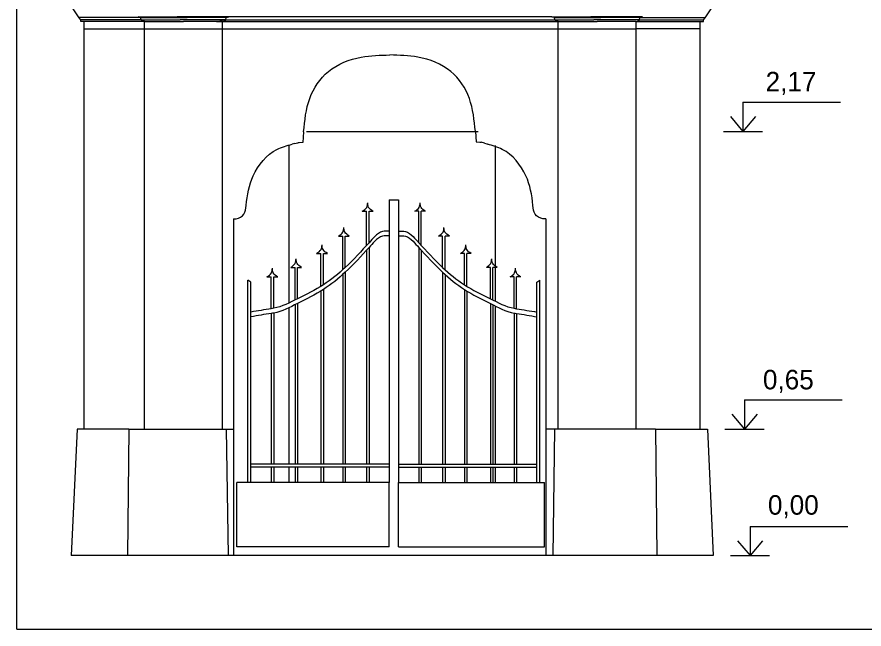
# Model space of a CAD drawing. Extents: x 99.47 to 107.87, y 100.74 to 106.68.
# Drawn here: x 99.474 to 103.815, y 100.738 to 103.876 of the extents above; entities that cross this region are included whole.
import ezdxf

# ---------------------------------------------------------------- set-up
doc = ezdxf.new("R2010")
doc.units = 0
for name, color, linetype in [('a_brana', 7, 'Continuous'), ('a_dvere', 7, 'Continuous'), ('a_koty', 7, 'Continuous'), ('a_obvod', 7, 'Continuous'), ('a_okrasa', 7, 'Continuous')]:
    doc.layers.add(name, color=color, linetype=linetype)

msp = doc.modelspace()

# ---------------------------------------------------------------- linework, layer by layer
for p, q in [((99.4744, 100.7384), (99.4744, 106.6784)), ((99.4744, 100.7384), (103.6744, 100.7384)), ((103.6744, 100.7384), (107.8744, 100.7384))]:
    msp.add_line(p, q)
at = {"layer": 'a_brana'}
for p, q in [((101.3825, 102.9383), (101.3825, 101.4894)), ((101.3825, 102.9383), (101.4298, 102.9383)), ((101.4298, 102.9383), (101.4298, 101.4894)), ((101.2442, 102.8798), (101.2665, 102.8798)), ((101.2665, 102.7061), (101.2665, 102.8798)), ((101.2788, 102.8798), (101.2994, 102.8798)), ((101.2788, 102.7191), (101.2788, 102.8798)), ((101.5335, 102.8798), (101.5129, 102.8798)), ((101.5335, 102.7191), (101.5335, 102.8798)), ((101.5681, 102.8798), (101.5458, 102.8798)), ((101.5458, 102.7061), (101.5458, 102.8798)), ((101.122, 102.7529), (101.1443, 102.7529)), ((101.1443, 102.5801), (101.1443, 102.7529)), ((101.1566, 102.7529), (101.1772, 102.7529)), ((101.1566, 102.5922), (101.1566, 102.7529)), ((101.6557, 102.7529), (101.6351, 102.7529)), ((101.6557, 102.5922), (101.6557, 102.7529)), ((101.6903, 102.7529), (101.668, 102.7529)), ((101.668, 102.5801), (101.668, 102.7529)), ((101.0103, 102.6637), (101.0325, 102.6637)), ((101.0325, 102.4952), (101.0325, 102.6637)), ((101.0448, 102.6637), (101.0654, 102.6637)), ((101.0448, 102.503), (101.0448, 102.6637)), ((101.2665, 102.6819), (101.2665, 101.5832)), ((101.2788, 102.6948), (101.2788, 101.5832)), ((101.5335, 102.6948), (101.5335, 101.5832)), ((101.5458, 102.6819), (101.5458, 101.5832)), ((101.7675, 102.6637), (101.7469, 102.6637)), ((101.7675, 102.503), (101.7675, 102.6637)), ((101.8021, 102.6637), (101.7798, 102.6637)), ((101.7798, 102.4952), (101.7798, 102.6637)), ((100.8773, 102.5926), (100.8996, 102.5926)), ((100.8996, 102.426), (100.8996, 102.5926)), ((100.9119, 102.5926), (100.9325, 102.5926)), ((100.9119, 102.4319), (100.9119, 102.5926)), ((101.9004, 102.5926), (101.8798, 102.5926)), ((101.9004, 102.4319), (101.9004, 102.5926)), ((101.935, 102.5926), (101.9128, 102.5926)), ((101.9128, 102.426), (101.9128, 102.5926)), ((100.7556, 102.5434), (100.7778, 102.5434)), ((100.7778, 102.3806), (100.7778, 102.5434)), ((100.7901, 102.3826), (100.7901, 102.5434)), ((100.7901, 102.5434), (100.8107, 102.5434)), ((101.1443, 102.5558), (101.1443, 101.5832)), ((101.1566, 102.5679), (101.1566, 101.5832)), ((101.6557, 102.5679), (101.6557, 101.5832)), ((101.668, 102.5558), (101.668, 101.5832)), ((102.0222, 102.5434), (102.0016, 102.5434)), ((102.0222, 102.3826), (102.0222, 102.5434)), ((102.0345, 102.3806), (102.0345, 102.5434)), ((102.0568, 102.5434), (102.0345, 102.5434)), ((100.6584, 101.4894), (100.6584, 102.527)), ((100.6734, 102.517), (100.6584, 102.527)), ((100.6734, 101.4894), (100.6734, 102.517)), ((102.1389, 102.517), (102.1539, 102.527)), ((102.1389, 101.4894), (102.1389, 102.517)), ((102.1539, 101.4894), (102.1539, 102.527)), ((101.0325, 102.471), (101.0325, 101.5832)), ((101.0448, 102.4787), (101.0448, 101.5832)), ((101.7675, 102.4787), (101.7675, 101.5832)), ((101.7798, 102.471), (101.7798, 101.5832)), ((100.9119, 102.4077), (100.9119, 101.5832)), ((101.9004, 102.4077), (101.9004, 101.5832)), ((100.8689, 101.5832), (100.8689, 102.3865)), ((100.8996, 102.4017), (100.8996, 101.5832)), ((101.9128, 102.4017), (101.9128, 101.5832)), ((101.926, 101.5832), (101.926, 102.3951)), ((100.7778, 102.3564), (100.7778, 101.5832)), ((100.7901, 102.3584), (100.7901, 101.5832)), ((102.0222, 102.3584), (102.0222, 101.5832)), ((102.0345, 102.3564), (102.0345, 101.5832)), ((101.3825, 101.5832), (100.6734, 101.5832)), ((101.4298, 101.5832), (102.1389, 101.5832)), ((101.3825, 101.5682), (100.6734, 101.5682)), ((100.7778, 101.5682), (100.7778, 101.4894)), ((100.7901, 101.5682), (100.7901, 101.4894)), ((100.8689, 101.4894), (100.8689, 101.5682)), ((100.8996, 101.5682), (100.8996, 101.4894)), ((100.9119, 101.5682), (100.9119, 101.4894)), ((101.0325, 101.5682), (101.0325, 101.4894)), ((101.0448, 101.5682), (101.0448, 101.4894)), ((101.1443, 101.5682), (101.1443, 101.4894)), ((101.1566, 101.5682), (101.1566, 101.4894)), ((101.2665, 101.5682), (101.2665, 101.4894)), ((101.2788, 101.5682), (101.2788, 101.4894)), ((101.4298, 101.5682), (102.1389, 101.5682)), ((101.5335, 101.5682), (101.5335, 101.4894)), ((101.5458, 101.5682), (101.5458, 101.4894)), ((101.6557, 101.5682), (101.6557, 101.4894)), ((101.668, 101.5682), (101.668, 101.4894)), ((101.7675, 101.5682), (101.7675, 101.4894)), ((101.7798, 101.5682), (101.7798, 101.4894)), ((101.9004, 101.5682), (101.9004, 101.4894)), ((101.9128, 101.5682), (101.9128, 101.4894)), ((101.926, 101.4894), (101.926, 101.5682)), ((102.0222, 101.5682), (102.0222, 101.4894)), ((102.0345, 101.5682), (102.0345, 101.4894)), ((101.3825, 101.4894), (100.6014, 101.4894)), ((100.6014, 101.1603), (100.6014, 101.4894)), ((101.3825, 101.1603), (101.3825, 101.4894)), ((101.4298, 101.4894), (102.1776, 101.4894)), ((101.4298, 101.1603), (101.4298, 101.4894)), ((102.1776, 101.1603), (102.1776, 101.4894)), ((101.3825, 101.1603), (100.6014, 101.1603)), ((101.4298, 101.1603), (102.1776, 101.1603))]:
    msp.add_line(p, q, dxfattribs=at)
for points in [[(101.2442, 102.8798), (101.2669, 102.9002), (101.2718, 102.9242)], [(101.2994, 102.8798), (101.2767, 102.9002), (101.2718, 102.9242)], [(101.5129, 102.8798), (101.5356, 102.9002), (101.5405, 102.9242)], [(101.5681, 102.8798), (101.5454, 102.9002), (101.5405, 102.9242)], [(101.122, 102.7529), (101.1447, 102.7734), (101.1496, 102.7973)], [(101.1772, 102.7529), (101.1545, 102.7734), (101.1496, 102.7973)], [(101.6351, 102.7529), (101.6578, 102.7734), (101.6627, 102.7973)], [(101.6903, 102.7529), (101.6676, 102.7734), (101.6627, 102.7973)], [(101.3825, 102.7777), (101.3474, 102.7771), (101.3081, 102.7504), (101.2788, 102.7191), (101.1566, 102.5922), (101.0448, 102.503), (100.9119, 102.4319), (100.7901, 102.3826), (100.7778, 102.3806), (100.6734, 102.3633)], [(101.3825, 102.7535), (101.3474, 102.7528), (101.3081, 102.7262), (101.2788, 102.6948), (101.1566, 102.5679), (101.0448, 102.4787), (100.9119, 102.4077), (100.7901, 102.3584), (100.7778, 102.3564), (100.6734, 102.3391)], [(101.4298, 102.7777), (101.4649, 102.7771), (101.5043, 102.7504), (101.5335, 102.7191), (101.6557, 102.5922), (101.7675, 102.503), (101.9004, 102.4319), (102.0222, 102.3826), (102.0345, 102.3806), (102.1389, 102.3633)], [(101.4298, 102.7535), (101.4649, 102.7528), (101.5043, 102.7262), (101.5335, 102.6948), (101.6557, 102.5679), (101.7675, 102.4787), (101.9004, 102.4077), (102.0222, 102.3584), (102.0345, 102.3564), (102.1389, 102.3391)], [(101.0103, 102.6637), (101.0329, 102.6842), (101.0379, 102.7081)], [(101.0654, 102.6637), (101.0428, 102.6842), (101.0379, 102.7081)], [(101.7469, 102.6637), (101.7696, 102.6842), (101.7745, 102.7081)], [(101.8021, 102.6637), (101.7794, 102.6842), (101.7745, 102.7081)], [(100.8773, 102.5926), (100.9, 102.6131), (100.9049, 102.637)], [(100.9325, 102.5926), (100.9098, 102.6131), (100.9049, 102.637)], [(101.8798, 102.5926), (101.9025, 102.6131), (101.9074, 102.637)], [(101.935, 102.5926), (101.9123, 102.6131), (101.9074, 102.637)], [(100.7556, 102.5434), (100.7782, 102.5638), (100.7832, 102.5877)], [(100.8107, 102.5434), (100.7881, 102.5638), (100.7832, 102.5877)], [(102.0016, 102.5434), (102.0243, 102.5638), (102.0292, 102.5877)], [(102.0568, 102.5434), (102.0341, 102.5638), (102.0292, 102.5877)]]:
    msp.add_spline(points, degree=3, dxfattribs=at)
at = {"layer": 'a_dvere'}
for p, q in [((100.9575, 103.2894), (101.8373, 103.2894)), ((100.8689, 102.4107), (100.8689, 103.2176)), ((101.926, 102.4194), (101.926, 103.2176))]:
    msp.add_line(p, q, dxfattribs=at)
at = {"layer": 'a_koty'}
for p, q in [((103.1946, 103.4394), (103.6946, 103.4394)), ((103.1946, 103.4394), (103.1946, 103.2894)), ((103.1304, 103.366), (103.1946, 103.2894)), ((103.2589, 103.366), (103.1946, 103.2894)), ((103.0946, 103.2894), (103.2946, 103.2894)), ((103.2027, 101.9128), (103.7027, 101.9128)), ((103.2027, 101.9128), (103.2027, 101.7628)), ((103.1384, 101.8394), (103.2027, 101.7628)), ((103.2669, 101.8394), (103.2027, 101.7628)), ((103.1027, 101.7628), (103.3027, 101.7628)), ((103.2314, 101.2648), (103.7314, 101.2648)), ((103.2314, 101.2648), (103.2314, 101.1148)), ((103.1671, 101.1914), (103.2314, 101.1148)), ((103.2956, 101.1914), (103.2314, 101.1148)), ((103.1314, 101.1148), (103.3314, 101.1148))]:
    msp.add_line(p, q, dxfattribs=at)
at = {"layer": 'a_obvod'}
for p, q in [((99.8197, 101.7628), (99.8197, 103.8154)), ((102.9751, 101.7628), (102.9751, 103.8154)), ((100.9433, 103.2871), (100.9394, 103.2333)), ((101.8238, 103.2894), (101.8277, 103.2355)), ((100.8964, 103.2277), (100.9145, 103.2314)), ((100.9211, 103.2314), (100.9145, 103.2314)), ((100.9394, 103.2333), (100.9211, 103.2314)), ((101.8277, 103.2355), (101.8459, 103.2337)), ((101.8459, 103.2337), (101.8526, 103.2337)), ((101.8707, 103.2299), (101.8526, 103.2337)), ((101.8707, 103.2299), (101.8822, 103.2262)), ((100.8964, 103.2277), (100.8849, 103.224)), ((101.8822, 103.2262), (101.8861, 103.2235)), ((100.5839, 102.8416), (100.5839, 101.7628)), ((102.1839, 102.8416), (102.1839, 101.7628)), ((100.5839, 101.7628), (100.5839, 101.1148)), ((102.1839, 101.7628), (102.1839, 101.1148)), ((103.0428, 101.1148), (99.752, 101.1148))]:
    msp.add_line(p, q, dxfattribs=at)
for points in [[(100.9433, 103.2871), (100.975, 103.4583), (101.0702, 103.5963), (101.2391, 103.6701), (101.3853, 103.6815)], [(101.8234, 103.2893), (101.7927, 103.4583), (101.6975, 103.5963), (101.5287, 103.6701), (101.3853, 103.6813)], [(100.5839, 102.8416), (100.5979, 102.8416), (100.6378, 102.8649), (100.6491, 102.9101), (100.6854, 103.0619), (100.8068, 103.1976), (100.8849, 103.224)], [(102.1839, 102.8416), (102.1698, 102.8416), (102.13, 102.8649), (102.1186, 102.9101), (102.0824, 103.0619), (101.961, 103.1976), (101.8861, 103.2235)]]:
    msp.add_spline(points, degree=3, dxfattribs=at)
at = {"layer": 'a_okrasa'}
for p, q in [((99.794, 103.8716), (99.7627, 103.9172)), ((103.0009, 103.8716), (103.0321, 103.9172)), ((100.1084, 103.8733), (99.7926, 103.8733)), ((99.8026, 103.8613), (99.794, 103.8716)), ((99.8026, 103.8523), (99.8026, 103.8613)), ((100.1108, 103.8612), (99.8026, 103.8612)), ((99.8197, 103.8523), (99.8026, 103.8523)), ((99.8197, 103.8154), (99.8197, 103.8523)), ((100.1274, 103.8523), (99.8197, 103.8523)), ((100.1084, 103.8733), (100.0953, 103.8763)), ((100.0953, 103.8763), (100.2953, 103.8763)), ((100.1108, 103.8612), (100.1084, 103.8733)), ((100.1084, 103.8733), (100.3464, 103.8733)), ((100.1084, 103.8733), (100.3084, 103.8733)), ((100.1217, 103.8523), (100.1108, 103.8612)), ((100.1108, 103.8612), (100.3108, 103.8612)), ((100.1274, 103.8523), (100.1217, 103.8523)), ((100.1274, 103.8154), (100.1274, 103.8523)), ((100.1274, 103.8523), (100.3274, 103.8523)), ((100.5596, 103.8763), (100.2953, 103.8763)), ((100.544, 103.8612), (100.3108, 103.8612)), ((100.5274, 103.8523), (100.3274, 103.8523)), ((100.5464, 103.8733), (100.3464, 103.8733)), ((100.5464, 103.8733), (100.3464, 103.8733)), ((100.4974, 103.8523), (102.2974, 103.8523)), ((100.514, 103.8612), (102.2808, 103.8612)), ((100.5274, 103.8154), (100.5274, 103.8523)), ((100.5274, 103.8523), (100.5332, 103.8523)), ((100.5332, 103.8523), (100.544, 103.8612)), ((100.544, 103.8612), (100.5464, 103.8733)), ((100.5464, 103.8733), (100.5596, 103.8763)), ((102.2153, 103.8763), (100.5596, 103.8763)), ((102.2284, 103.8733), (102.2153, 103.8763)), ((102.2153, 103.8763), (102.4153, 103.8763)), ((102.2308, 103.8612), (102.2284, 103.8733)), ((102.2284, 103.8733), (102.4664, 103.8733)), ((102.2284, 103.8733), (102.4284, 103.8733)), ((102.2417, 103.8523), (102.2308, 103.8612)), ((102.2308, 103.8612), (102.4308, 103.8612)), ((102.2474, 103.8523), (102.2417, 103.8523)), ((102.2474, 103.8154), (102.2474, 103.8523)), ((102.2474, 103.8523), (102.4474, 103.8523)), ((102.6796, 103.8763), (102.4153, 103.8763)), ((102.664, 103.8612), (102.4308, 103.8612)), ((102.6474, 103.8523), (102.4474, 103.8523)), ((102.6664, 103.8733), (102.4664, 103.8733)), ((102.6664, 103.8733), (102.4664, 103.8733)), ((102.6474, 103.8154), (102.6474, 103.8523)), ((102.6474, 103.8523), (102.6532, 103.8523)), ((102.6474, 103.8523), (102.9751, 103.8523)), ((102.6532, 103.8523), (102.664, 103.8612)), ((102.664, 103.8612), (102.6664, 103.8733)), ((102.664, 103.8612), (102.9923, 103.8612)), ((102.6664, 103.8733), (102.6796, 103.8763)), ((102.6664, 103.8733), (103.0023, 103.8733)), ((102.9751, 103.8154), (102.9751, 103.8523)), ((102.9751, 103.8523), (102.9923, 103.8523)), ((102.9923, 103.8613), (103.0009, 103.8716)), ((102.9923, 103.8523), (102.9923, 103.8613)), ((99.8197, 103.8154), (100.1274, 103.8154)), ((100.1274, 101.7628), (100.1274, 103.8154)), ((100.1274, 103.8154), (100.5274, 103.8154)), ((100.4974, 103.8154), (102.2974, 103.8154)), ((100.5274, 101.7628), (100.5274, 103.8154)), ((102.2474, 103.8154), (102.6474, 103.8154)), ((102.2474, 101.7628), (102.2474, 103.8154)), ((102.6474, 101.7628), (102.6474, 103.8154)), ((102.9751, 103.8154), (102.6474, 103.8154)), ((99.7825, 101.7628), (99.752, 101.1148)), ((100.0474, 101.7628), (99.7825, 101.7628)), ((100.0474, 101.7628), (100.0407, 101.1148)), ((100.0474, 101.7628), (100.4974, 101.7628)), ((100.4974, 101.7628), (100.5839, 101.7628)), ((100.5474, 101.7628), (100.5566, 101.1148)), ((102.2974, 101.7628), (102.1839, 101.7628)), ((102.2289, 101.7628), (102.2197, 101.1148)), ((102.7474, 101.7628), (102.2974, 101.7628)), ((102.7474, 101.7628), (102.7541, 101.1148)), ((102.7474, 101.7628), (103.0124, 101.7628)), ((103.0124, 101.7628), (103.0428, 101.1148))]:
    msp.add_line(p, q, dxfattribs=at)

# ---------------------------------------------------------------- texts
at = {"layer": 'a_koty'}
for s, p in [('2,17', (103.3109, 103.4947)), ('0,65', (103.2972, 101.9672)), ('0,00', (103.3228, 101.3247))]:
    msp.add_text(s, height=0.1, dxfattribs=at).set_placement(p)

doc.saveas('drawing.dxf')
